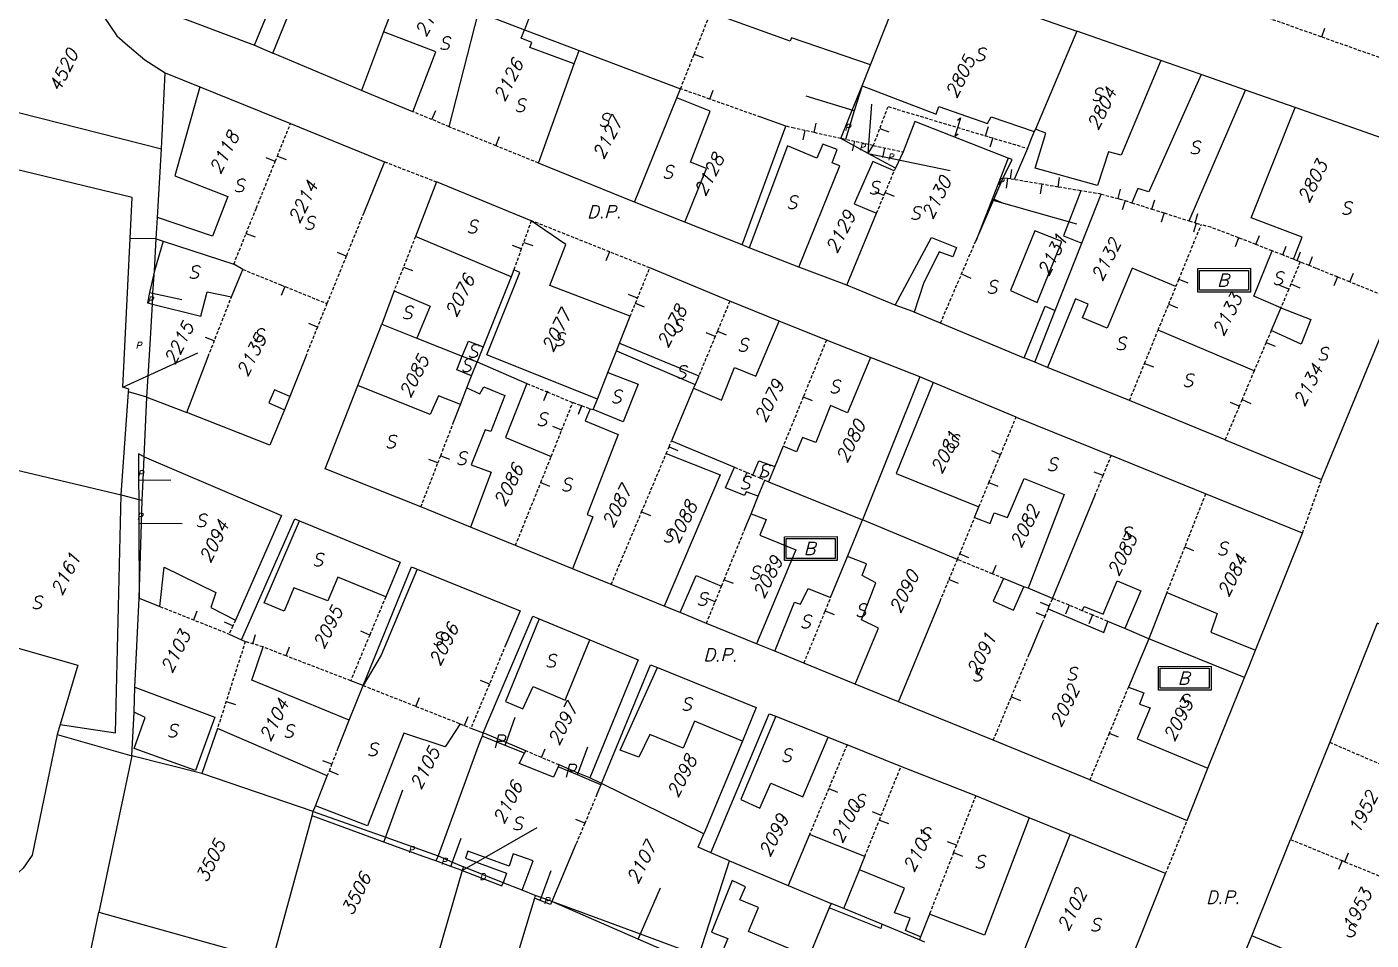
# Model space of a CAD drawing. Extents: x -334462 to -332769, y -29481 to -26664.
# Drawn here: x -333456.2 to -333351.2, y -28220.4 to -28149.1 of the extents above; entities that cross this region are included whole.
import ezdxf
from ezdxf.enums import TextEntityAlignment as Align

# ---------------------------------------------------------------- set-up
doc = ezdxf.new("R2010")
doc.units = 0
doc.header["$MEASUREMENT"] = 0
doc.linetypes.add('HIDDEN', pattern=[0.375, 0.25, -0.125])
for name, color, linetype in [('17', 7, 'CONTINUOUS'), ('18', 7, 'CONTINUOUS'), ('19', 7, 'CONTINUOUS'), ('CADASTRAL$AREA', 7, 'CONTINUOUS'), ('DP$DIVIDING$LINE', 7, 'CONTINUOUS'), ('ENC$$ST$$A$$TEXT', 7, 'CONTINUOUS'), ('ENCRO$$AREA$TEXT', 7, 'CONTINUOUS'), ('ENCROACHED$WALL', 7, 'CONTINUOUS'), ('PARCEL$BOUNDARY', 7, 'CONTINUOUS'), ('PARCEL$NUMBER', 7, 'CONTINUOUS'), ('STRUC$$FOOTPRINT', 7, 'CONTINUOUS')]:
    doc.layers.add(name, color=color, linetype=linetype)
doc.styles.add('ITALICT', font='ITALICT', dxfattribs={"height": 0.2})

# ---------------------------------------------------------------- blocks, each defined once
blk = doc.blocks.new('HOOK')
at = {"layer": '19', "color": 7, "linetype": 'Continuous'}
for p, q in [((0, 0.75), (-0.17, 0.5)), ((0, 0), (0, 0.75)), ((0, -0.75), (0, 0)), ((0.17, -0.5), (0, -0.75))]:
    blk.add_line(p, q, dxfattribs=at)
blk = doc.blocks.new('BASSIN')
at = {"layer": 'CADASTRAL$AREA', "color": 7, "linetype": 'Continuous'}
for points in [[(-1.95, 0.92), (2.17, 0.93), (2.17, -0.93), (-1.95, -0.93)], [(-1.82, 0.77), (2.01, 0.77), (2.01, -0.77), (-1.82, -0.77)]]:
    blk.add_lwpolyline(points, close=True, dxfattribs=at)
at = {"layer": 'CADASTRAL$AREA', "color": 7, "linetype": 'Continuous', "style": 'ITALICT'}
blk.add_text('B', height=1, rotation=359.9999, dxfattribs=at).set_placement((0, 0), align=Align.MIDDLE)

msp = doc.modelspace()

# ---------------------------------------------------------------- linework, layer by layer
at = {"layer": '17', "color": 1, "linetype": 'Continuous'}
for p, q in [((-333381.27, -28157.57), (-333381.06, -28156.85)), ((-333380.72, -28157.74), (-333380.94, -28158.45)), ((-333439.05, -28165.19), (-333438.35, -28165.47)), ((-333361.52, -28165.53), (-333361.78, -28166.24)), ((-333366.17, -28168.78), (-333365.47, -28169.06)), ((-333408.47, -28170.25), (-333409.17, -28169.97)), ((-333366.96, -28170.73), (-333366.27, -28171.01)), ((-333441.54, -28173.59), (-333442.24, -28173.32)), ((-333406.01, -28181.86), (-333405.32, -28182.15)), ((-333383.29, -28190.23), (-333382.6, -28190.51)), ((-333384.13, -28192.24), (-333383.43, -28192.53)), ((-333420.05, -28200.41), (-333420.74, -28200.12)), ((-333425.78, -28202.14), (-333425.51, -28201.44))]:
    msp.add_line(p, q, dxfattribs=at)
at = {"layer": '17', "color": 5, "linetype": 'Continuous'}
for p, q in [((-333436.78, -28159.57), (-333437.48, -28159.29)), ((-333436.61, -28159.15), (-333435.92, -28159.43)), ((-333389.22, -28162.24), (-333389.91, -28161.95)), ((-333389.12, -28162.01), (-333388.43, -28162.29)), ((-333380.6, -28162.53), (-333379.91, -28162.83)), ((-333417.55, -28166.4), (-333418.25, -28166.14)), ((-333417.53, -28166.4), (-333418.24, -28166.14)), ((-333417.35, -28165.9), (-333416.65, -28166.15)), ((-333383.11, -28168.38), (-333382.42, -28168.68)), ((-333357.59, -28169.56), (-333358.28, -28169.26)), ((-333357.42, -28169.14), (-333356.73, -28169.44)), ((-333408.66, -28170.64), (-333407.96, -28170.92)), ((-333408.63, -28170.65), (-333407.94, -28170.93)), ((-333402.4, -28173.24), (-333403.1, -28172.96)), ((-333402.23, -28172.83), (-333401.54, -28173.12)), ((-333359.35, -28173.71), (-333358.66, -28174)), ((-333368.85, -28175.35), (-333368.16, -28175.63)), ((-333415.52, -28177.58), (-333415.82, -28178.27)), ((-333415.5, -28177.52), (-333415.79, -28178.22)), ((-333412.84, -28178.65), (-333413.11, -28179.35)), ((-333412.83, -28178.63), (-333413.1, -28179.33)), ((-333395.52, -28177.97), (-333394.83, -28178.25)), ((-333361.45, -28178.69), (-333362.15, -28178.4)), ((-333361.24, -28178.18), (-333360.55, -28178.47)), ((-333414.39, -28180.57), (-333415.09, -28180.29)), ((-333424.07, -28183.13), (-333424.77, -28182.85)), ((-333423.85, -28182.56), (-333423.15, -28182.83)), ((-333380.11, -28182.48), (-333380.8, -28182.19)), ((-333399.93, -28183.86), (-333400.22, -28184.56)), ((-333398.91, -28184.29), (-333398.62, -28183.6)), ((-333372.1, -28184.12), (-333372.79, -28183.84)), ((-333416.03, -28184.66), (-333415.34, -28184.94)), ((-333381.02, -28184.66), (-333380.32, -28184.95)), ((-333408.15, -28186.95), (-333407.46, -28187.24)), ((-333365.72, -28189.69), (-333365.03, -28189.97)), ((-333401.7, -28192.25), (-333401.01, -28192.53)), ((-333402.4, -28193.97), (-333403.09, -28193.69)), ((-333393.8, -28194.69), (-333393.11, -28194.97)), ((-333376.3, -28194.31), (-333376.99, -28194.02)), ((-333376.63, -28195.12), (-333377.33, -28194.83)), ((-333440.6, -28201.76), (-333439.89, -28202)), ((-333379.26, -28201.39), (-333378.56, -28201.68)), ((-333371.61, -28204.24), (-333370.92, -28204.52)), ((-333432.35, -28206.67), (-333433.05, -28206.39)), ((-333432.55, -28207.18), (-333431.86, -28207.46)), ((-333393.53, -28208.55), (-333392.84, -28208.84)), ((-333389.43, -28210.66), (-333390.12, -28210.38)), ((-333412.59, -28211.27), (-333413.28, -28210.97)), ((-333389.57, -28211.02), (-333388.87, -28211.3)), ((-333383.56, -28212.99), (-333384.26, -28212.72)), ((-333383.78, -28213.57), (-333383.08, -28213.84)), ((-333353.42, -28214.19), (-333353.71, -28214.89)), ((-333353.2, -28214.29), (-333352.91, -28213.59))]:
    msp.add_line(p, q, dxfattribs=at)
at = {"layer": '17', "color": 7, "linetype": 'Continuous'}
msp.add_line((-333436.03, -28169.34), (-333436.31, -28170.04), dxfattribs=at)
at = {"layer": '17', "color": 2, "linetype": 'Continuous'}
msp.add_line((-333353.78, -28168.6), (-333354.06, -28169.29), dxfattribs=at)
at = {"layer": '18', "color": 1, "linetype": 'Continuous'}
for p, q in [((-333355.01, -28149.84), (-333354.77, -28149.17)), ((-333389.54, -28157), (-333388.84, -28157.27)), ((-333410.66, -28166.63), (-333410.94, -28167.33)), ((-333380.73, -28191.8), (-333380.44, -28191.1)), ((-333374.75, -28194.24), (-333375.04, -28194.94)), ((-333443.15, -28195.39), (-333442.87, -28194.69)), ((-333440.09, -28195.86), (-333440.74, -28195.57)), ((-333372.93, -28195), (-333373.22, -28195.69)), ((-333438.53, -28197.26), (-333438.31, -28196.54)), ((-333429.4, -28196.57), (-333430.09, -28196.28)), ((-333435.93, -28198.2), (-333435.66, -28197.5)), ((-333421.98, -28203.64), (-333421.71, -28202.94)), ((-333415.97, -28206.14), (-333415.68, -28205.45))]:
    msp.add_line(p, q, dxfattribs=at)
at = {"layer": '18', "color": 2, "linetype": 'Continuous'}
for p, q in [((-333404.04, -28151.18), (-333403.34, -28151.45)), ((-333402.81, -28154.71), (-333402.56, -28154.01)), ((-333394.67, -28157.32), (-333394.51, -28156.58)), ((-333395.39, -28157.15), (-333395.56, -28157.89)), ((-333391.53, -28158.02), (-333391.69, -28158.75)), ((-333389.18, -28158.53), (-333389.33, -28159.26)), ((-333379.55, -28160.91), (-333379.68, -28161.65)), ((-333379.34, -28160.94), (-333379.22, -28160.2)), ((-333375.61, -28161.57), (-333375.49, -28160.83)), ((-333376.87, -28161.36), (-333377, -28162.1)), ((-333370.92, -28162.47), (-333370.73, -28161.74)), ((-333370.38, -28162.63), (-333370.61, -28163.35)), ((-333368.29, -28163.29), (-333368.06, -28162.58)), ((-333367.32, -28163.6), (-333367.55, -28164.31)), ((-333364.91, -28164.36), (-333364.68, -28163.65)), ((-333364.81, -28164.4), (-333365.03, -28165.11)), ((-333360.16, -28166.06), (-333359.88, -28165.37)), ((-333358.06, -28166.88), (-333357.79, -28166.19)), ((-333356.93, -28167.33), (-333356.66, -28166.63)), ((-333356, -28167.7), (-333355.72, -28167.01)), ((-333352.82, -28168.99), (-333352.54, -28168.29))]:
    msp.add_line(p, q, dxfattribs=at)
at = {"layer": '18', "color": 7, "linetype": 'Continuous'}
for p, q in [((-333424.53, -28156.3), (-333424.24, -28155.6)), ((-333419.54, -28158.35), (-333419.25, -28157.63)), ((-333431.23, -28166.97), (-333431.92, -28166.69)), ((-333426.76, -28167.82), (-333426.06, -28168.09)), ((-333433.48, -28172.51), (-333434.15, -28172.24))]:
    msp.add_line(p, q, dxfattribs=at)
at = {"layer": 'DP$DIVIDING$LINE', "color": 30, "linetype": 'HIDDEN'}
for p, q in [((-333428.25, -28159.6), (-333424.17, -28161.17)), ((-333356.51, -28188.6), (-333355.02, -28184.42)), ((-333367.21, -28215.21), (-333365.53, -28211.06))]:
    msp.add_line(p, q, dxfattribs=at)
at = {"layer": 'ENC$$ST$$A$$TEXT', "color": 1, "linetype": 'Continuous'}
for p, q in [((-333380.78, -28162.56), (-333374.16, -28164.45)), ((-333446.59, -28169.8), (-333444.07, -28170.35)), ((-333447.45, -28184.46), (-333444.93, -28184.45)), ((-333447.47, -28187.82), (-333444.04, -28187.86)), ((-333422.16, -28214.97), (-333416.32, -28211.6)), ((-333416.09, -28217.3), (-333415.23, -28214.97))]:
    msp.add_line(p, q, dxfattribs=at)
at = {"layer": 'ENCRO$$AREA$TEXT', "color": 5, "linetype": 'Continuous'}
for p, q in [((-333391.54, -28155.63), (-333395.3, -28154.48)), ((-333390.45, -28158.95), (-333390.17, -28155.1)), ((-333390.45, -28158.95), (-333384.03, -28160.29)), ((-333448.68, -28177.2), (-333442.83, -28174.52)), ((-333418.82, -28205.19), (-333418.02, -28202.99)), ((-333413.16, -28207.5), (-333412.35, -28205.3)), ((-333428.29, -28212.74), (-333426.8, -28208.65)), ((-333423.06, -28214.64), (-333422.26, -28212.44)), ((-333408.42, -28220.32), (-333406.68, -28216.32))]:
    msp.add_line(p, q, dxfattribs=at)
at = {"layer": 'ENCROACHED$WALL', "color": 5, "linetype": 'Continuous'}
for p, q in [((-333390.45, -28158.95), (-333392.58, -28157.79)), ((-333390.45, -28158.95), (-333390.05, -28158.34)), ((-333388.32, -28160.11), (-333390.45, -28158.95)), ((-333446.08, -28165.63), (-333448.12, -28165.59)), ((-333446.8, -28177.98), (-333448.25, -28177.58)), ((-333424.05, -28213.82), (-333424.22, -28214.22))]:
    msp.add_line(p, q, dxfattribs=at)
at = {"layer": 'ENCROACHED$WALL', "color": 1, "linetype": 'Continuous'}
for p, q in [((-333417.31, -28205.8), (-333417.2, -28205.62)), ((-333414.67, -28206.86), (-333414.6, -28206.72))]:
    msp.add_line(p, q, dxfattribs=at)
at = {"layer": 'ENCROACHED$WALL', "color": 5, "linetype": 'Continuous'}
for points in [[(-333390.93, -28153.67), (-333391.54, -28155.63), (-333392.22, -28157.87)], [(-333424.22, -28214.22), (-333425.22, -28213.86), (-333428.29, -28212.74), (-333433.9, -28210.69)], [(-333422.16, -28214.97), (-333423.06, -28214.64), (-333424.22, -28214.22)], [(-333403.93, -28222.27), (-333408.42, -28220.32), (-333415.17, -28217.38)]]:
    msp.add_lwpolyline(points, dxfattribs=at)
at = {"layer": 'PARCEL$BOUNDARY', "color": 7, "linetype": 'Continuous'}
for p, q in [((-333438.4, -28150.5), (-333434.9, -28142.01)), ((-333436.96, -28151.11), (-333433.51, -28142.53)), ((-333426.26, -28144.14), (-333428.31, -28149.45)), ((-333390.28, -28152.03), (-333387.38, -28144.77)), ((-333387.38, -28144.77), (-333374.14, -28149.4)), ((-333423.18, -28156.87), (-333420.9, -28147.92)), ((-333420.9, -28147.92), (-333417.31, -28149.28)), ((-333416.9, -28148.24), (-333417.31, -28149.28)), ((-333428.31, -28149.45), (-333430.04, -28154.03)), ((-333417.31, -28149.28), (-333413.03, -28150.9)), ((-333374.14, -28149.4), (-333377.38, -28157.04)), ((-333367.58, -28151.69), (-333374.14, -28149.4)), ((-333438.4, -28150.5), (-333436.96, -28151.11)), ((-333430.04, -28154.03), (-333436.96, -28151.11)), ((-333413.41, -28151.95), (-333413.03, -28150.9)), ((-333413.03, -28150.9), (-333405.11, -28153.89)), ((-333445.67, -28158.59), (-333445.39, -28152.64)), ((-333445.39, -28152.64), (-333442.68, -28153.74)), ((-333416.21, -28159.7), (-333413.41, -28151.95)), ((-333390.93, -28153.67), (-333390.28, -28152.03)), ((-333360.97, -28154), (-333364.44, -28152.79)), ((-333442.68, -28153.74), (-333435.59, -28156.62)), ((-333426.03, -28155.69), (-333430.04, -28154.03)), ((-333408.72, -28162.75), (-333405.4, -28154.6)), ((-333405.4, -28154.6), (-333405.11, -28153.89)), ((-333365.37, -28164.22), (-333360.97, -28154)), ((-333357.09, -28155.36), (-333360.97, -28154)), ((-333460.09, -28154.92), (-333445.67, -28158.59)), ((-333435.59, -28156.62), (-333428.25, -28159.6)), ((-333400.3, -28166.09), (-333396.88, -28156.82)), ((-333396.88, -28156.82), (-333398.84, -28156.12)), ((-333392.22, -28157.87), (-333392.58, -28157.79)), ((-333377.38, -28157.04), (-333377.47, -28157.23)), ((-333445.98, -28163.95), (-333445.67, -28158.59)), ((-333387.72, -28158.81), (-333388.32, -28160.11)), ((-333378.01, -28158.55), (-333379.03, -28160.99)), ((-333428.25, -28159.6), (-333429.86, -28163.58)), ((-333408.72, -28162.75), (-333416.21, -28159.7)), ((-333388.32, -28160.11), (-333388.41, -28160.31)), ((-333424.17, -28161.17), (-333425.82, -28165.44)), ((-333416.77, -28164.2), (-333424.17, -28161.17)), ((-333404.78, -28164.31), (-333408.72, -28162.75)), ((-333373.75, -28165.95), (-333372.25, -28162.13)), ((-333446.08, -28165.63), (-333445.98, -28163.95)), ((-333392.12, -28169.23), (-333389.79, -28163.61)), ((-333400.3, -28166.09), (-333404.78, -28164.31)), ((-333446.22, -28168.12), (-333446.08, -28165.63)), ((-333446.08, -28165.63), (-333445.53, -28165.8)), ((-333445.53, -28165.8), (-333440.01, -28167.59)), ((-333399.76, -28166.31), (-333400.3, -28166.09)), ((-333395.86, -28167.84), (-333399.76, -28166.31)), ((-333375.84, -28171.23), (-333373.75, -28165.95)), ((-333440.2, -28170.16), (-333439.32, -28168.01)), ((-333439.32, -28168.01), (-333440.01, -28167.59)), ((-333418.13, -28168.05), (-333418.35, -28168.6)), ((-333401.26, -28170.5), (-333407.51, -28167.89)), ((-333392.12, -28169.23), (-333395.86, -28167.84)), ((-333418.35, -28168.6), (-333420.54, -28174.06)), ((-333388.33, -28170.79), (-333392.12, -28169.23)), ((-333427.49, -28169.68), (-333428.46, -28172.28)), ((-333397.4, -28172.05), (-333401.26, -28170.5)), ((-333355.02, -28184.42), (-333349.25, -28170.43)), ((-333384.8, -28172.2), (-333386.86, -28171.35)), ((-333377.43, -28175.26), (-333375.84, -28171.23)), ((-333358.21, -28171.01), (-333358.95, -28172.78)), ((-333430.32, -28177.07), (-333428.46, -28172.28)), ((-333428.46, -28172.28), (-333425.72, -28173.39)), ((-333409.88, -28173.77), (-333409.05, -28171.67)), ((-333393.71, -28173.53), (-333397.4, -28172.05)), ((-333425.72, -28173.39), (-333422.17, -28174.78)), ((-333390.28, -28174.88), (-333393.71, -28173.53)), ((-333420.54, -28174.06), (-333420.99, -28175.24)), ((-333410.79, -28176.05), (-333410.12, -28174.38)), ((-333410.12, -28174.38), (-333409.88, -28173.77)), ((-333409.88, -28173.77), (-333403.69, -28176.33)), ((-333443.68, -28179.18), (-333442.02, -28174.82)), ((-333434.4, -28174.8), (-333435.63, -28177.93)), ((-333422.17, -28174.78), (-333420.99, -28175.24)), ((-333421.44, -28176.33), (-333420.99, -28175.24)), ((-333420.99, -28175.24), (-333417.11, -28176.92)), ((-333386.42, -28176.41), (-333390.28, -28174.88)), ((-333377.43, -28175.26), (-333378.27, -28174.92)), ((-333376.43, -28175.67), (-333377.43, -28175.26)), ((-333370.03, -28178.24), (-333376.43, -28175.67)), ((-333421.81, -28177.27), (-333421.44, -28176.33)), ((-333411.61, -28178.15), (-333410.79, -28176.05)), ((-333403.69, -28176.33), (-333403.97, -28177)), ((-333386.42, -28176.41), (-333390.9, -28187.57)), ((-333385.36, -28176.85), (-333386.42, -28176.41)), ((-333422.31, -28178.57), (-333421.81, -28177.27)), ((-333404.1, -28177.29), (-333405.81, -28181.39)), ((-333403.97, -28177), (-333404.1, -28177.29)), ((-333378.89, -28179.55), (-333385.36, -28176.85)), ((-333447.01, -28182.66), (-333446.8, -28177.98)), ((-333446.8, -28177.98), (-333443.68, -28179.18)), ((-333435.63, -28177.93), (-333436.05, -28178.98)), ((-333422.89, -28180.08), (-333422.31, -28178.57)), ((-333412.18, -28178.89), (-333411.94, -28178.96)), ((-333411.94, -28178.96), (-333411.61, -28178.15)), ((-333362.56, -28181.31), (-333370.03, -28178.24)), ((-333378.89, -28179.55), (-333371.45, -28182.54)), ((-333405.81, -28181.39), (-333400.9, -28183.46)), ((-333397.09, -28181.82), (-333397.74, -28183.41)), ((-333362.56, -28181.31), (-333355.02, -28184.42)), ((-333364.09, -28185.55), (-333371.45, -28182.54)), ((-333457.14, -28183.63), (-333448.82, -28185.63)), ((-333397.74, -28183.41), (-333398.23, -28184.6)), ((-333399.05, -28185.73), (-333398.53, -28184.46)), ((-333398.53, -28184.46), (-333398.23, -28184.6)), ((-333398.23, -28184.6), (-333390.9, -28187.57)), ((-333448.82, -28185.63), (-333447.44, -28185.97)), ((-333447.44, -28185.97), (-333447.18, -28186.03)), ((-333399.6, -28187.1), (-333399.05, -28185.73)), ((-333356.51, -28188.6), (-333364.09, -28185.55)), ((-333421.53, -28188.14), (-333425.4, -28186.56)), ((-333400.08, -28188.28), (-333399.6, -28187.1)), ((-333382.13, -28187.39), (-333381.79, -28186.55)), ((-333418.01, -28189.58), (-333421.53, -28188.14)), ((-333392.06, -28190.43), (-333390.9, -28187.57)), ((-333383.48, -28190.67), (-333390.9, -28187.57)), ((-333360.19, -28197.76), (-333356.51, -28188.6)), ((-333413.55, -28191.39), (-333418.01, -28189.58)), ((-333393.38, -28193.64), (-333392.06, -28190.43)), ((-333410.53, -28192.62), (-333413.55, -28191.39)), ((-333378.28, -28192.8), (-333379.87, -28192.15)), ((-333406.38, -28194.31), (-333410.53, -28192.62)), ((-333377.96, -28192.92), (-333378.28, -28192.8)), ((-333376.04, -28193.71), (-333377.96, -28192.92)), ((-333367.12, -28193.24), (-333368.52, -28196.87)), ((-333447.74, -28200.64), (-333447.4, -28193.68)), ((-333447.4, -28193.68), (-333445.79, -28194.34)), ((-333405.13, -28194.82), (-333406.38, -28194.31)), ((-333388.09, -28201.78), (-333384.83, -28193.93)), ((-333416.16, -28195.3), (-333412.2, -28196.95)), ((-333403.09, -28195.66), (-333405.13, -28194.82)), ((-333399.18, -28197.25), (-333403.09, -28195.66)), ((-333377.85, -28198.03), (-333376.83, -28195.6)), ((-333370.39, -28196.05), (-333371.73, -28195.5)), ((-333440.38, -28196.49), (-333439.42, -28196.94)), ((-333368.52, -28196.87), (-333370.39, -28196.05)), ((-333439.42, -28196.94), (-333439.12, -28197.08)), ((-333397.75, -28197.83), (-333399.18, -28197.25)), ((-333395.47, -28198.76), (-333397.75, -28197.83)), ((-333368.52, -28196.87), (-333370.12, -28200.63)), ((-333361.05, -28199.9), (-333368.52, -28196.87)), ((-333391.46, -28200.4), (-333395.47, -28198.76)), ((-333363.9, -28206.98), (-333361.05, -28199.9)), ((-333447.81, -28202.6), (-333447.74, -28200.64)), ((-333430.99, -28203.22), (-333429.92, -28200.51)), ((-333429.92, -28200.51), (-333430.88, -28200.14)), ((-333388.09, -28201.78), (-333391.46, -28200.4)), ((-333380.67, -28204.79), (-333388.09, -28201.78)), ((-333447.98, -28206), (-333447.81, -28202.6)), ((-333397.67, -28202.92), (-333393.58, -28204.55)), ((-333453.58, -28203.57), (-333453.82, -28204.34)), ((-333441.29, -28203.87), (-333442.51, -28207.39)), ((-333431.88, -28205.46), (-333430.99, -28203.22)), ((-333421.49, -28203.84), (-333420.53, -28204.21)), ((-333453.82, -28204.34), (-333447.98, -28206)), ((-333420.53, -28204.21), (-333420.62, -28204.47)), ((-333400.28, -28204.86), (-333403.3, -28212.1)), ((-333393.58, -28204.55), (-333392.1, -28205.14)), ((-333387.89, -28206.84), (-333392.1, -28205.14)), ((-333373.13, -28207.88), (-333380.67, -28204.79)), ((-333354.39, -28204.95), (-333357.46, -28212.54)), ((-333447.98, -28206), (-333450.57, -28218.21)), ((-333442.51, -28207.39), (-333447.98, -28206)), ((-333382.05, -28209.13), (-333387.89, -28206.84)), ((-333365.53, -28211.06), (-333363.9, -28206.98)), ((-333433.81, -28210.35), (-333442.51, -28207.39)), ((-333433.63, -28209.9), (-333432.71, -28207.58)), ((-333411.28, -28208.16), (-333412.21, -28207.73)), ((-333411.33, -28208.28), (-333411.64, -28209.01)), ((-333411.28, -28208.16), (-333411.33, -28208.28)), ((-333403.3, -28212.1), (-333411.28, -28208.16)), ((-333373.13, -28207.88), (-333365.53, -28211.06)), ((-333377.87, -28210.84), (-333382.05, -28209.13)), ((-333433.9, -28210.69), (-333433.81, -28210.35)), ((-333433.81, -28210.35), (-333433.63, -28209.9)), ((-333436.98, -28222.01), (-333433.9, -28210.69)), ((-333374.66, -28212.15), (-333377.87, -28210.84)), ((-333395.03, -28212.15), (-333396.71, -28216.14)), ((-333367.21, -28215.21), (-333374.66, -28212.15)), ((-333413.28, -28212.91), (-333415.17, -28217.38)), ((-333401.28, -28214.22), (-333402.75, -28213.58)), ((-333360.48, -28220.06), (-333357.46, -28212.54)), ((-333403.67, -28221.64), (-333401.28, -28214.22)), ((-333401.28, -28214.22), (-333396.71, -28216.14)), ((-333391.14, -28214.92), (-333390.72, -28213.88)), ((-333422.16, -28214.97), (-333425.19, -28225.33)), ((-333422.08, -28214.68), (-333422.16, -28214.97)), ((-333418.97, -28215.92), (-333422.08, -28214.68)), ((-333392.34, -28217.92), (-333391.14, -28214.92)), ((-333371.46, -28225.86), (-333367.21, -28215.21)), ((-333417.48, -28216.51), (-333418.97, -28215.92)), ((-333416.47, -28216.92), (-333417.48, -28216.51)), ((-333396.71, -28216.14), (-333393.35, -28217.54)), ((-333416.53, -28217.13), (-333419.74, -28227.76)), ((-333416.47, -28216.92), (-333416.53, -28217.13)), ((-333393.35, -28217.54), (-333393.49, -28217.89)), ((-333392.34, -28217.92), (-333393.35, -28217.54)), ((-333453.01, -28230.05), (-333450.57, -28218.21)), ((-333450.57, -28218.21), (-333436.98, -28222.01)), ((-333393.49, -28217.89), (-333397.91, -28228.49)), ((-333389.38, -28219.16), (-333392.34, -28217.92)), ((-333385.66, -28218.37), (-333386.35, -28220.15)), ((-333386.45, -28220.38), (-333389.38, -28219.16)), ((-333386.35, -28220.15), (-333386.45, -28220.38)), ((-333386.01, -28220.55), (-333386.45, -28220.38)), ((-333363.34, -28226.99), (-333360.48, -28220.06)), ((-333349.52, -28224.6), (-333360.48, -28220.06))]:
    msp.add_line(p, q, dxfattribs=at)
at = {"layer": 'PARCEL$BOUNDARY', "color": 2, "linetype": 'HIDDEN'}
for p, q in [((-333390.05, -28158.34), (-333392.22, -28157.87)), ((-333390.05, -28158.34), (-333387.72, -28158.81)), ((-333372.25, -28162.13), (-333373.84, -28161.87)), ((-333407.51, -28167.89), (-333416.77, -28164.2)), ((-333425.82, -28165.44), (-333427.49, -28169.68)), ((-333442.02, -28174.82), (-333440.2, -28170.16)), ((-333445.79, -28194.34), (-333440.38, -28196.49)), ((-333439.12, -28197.08), (-333441.29, -28203.87)), ((-333437.73, -28197.5), (-333439.12, -28197.08))]:
    msp.add_line(p, q, dxfattribs=at)
at = {"layer": 'PARCEL$BOUNDARY', "color": 7, "linetype": 'Continuous'}
for points in [[(-333444.66, -28138.29), (-333445.24, -28147.92), (-333438.4, -28150.5)], [(-333457.13, -28143.35), (-333454.59, -28144.05), (-333453.51, -28144.53), (-333452.26, -28145.44), (-333451.18, -28146.74), (-333449.16, -28149.75), (-333448.51, -28150.33), (-333446.97, -28151.64), (-333445.39, -28152.64)], [(-333364.44, -28152.79), (-333364.6, -28152.73), (-333367.58, -28151.69)], [(-333392.58, -28157.79), (-333391.7, -28155.58), (-333390.93, -28153.67)], [(-333349.25, -28170.43), (-333344.89, -28159.66), (-333357.09, -28155.36)], [(-333377.47, -28157.23), (-333377.74, -28157.87), (-333378.01, -28158.55)], [(-333382.05, -28165.81), (-333381.06, -28163.5), (-333379.89, -28160.86)], [(-333446.38, -28170.73), (-333446.33, -28169.85), (-333446.22, -28168.12)], [(-333446.8, -28177.98), (-333446.58, -28174.29), (-333446.38, -28170.73)], [(-333386.86, -28171.35), (-333386.97, -28171.3), (-333388.33, -28170.79)], [(-333378.27, -28174.92), (-333378.3, -28174.91), (-333384.8, -28172.2)], [(-333425.4, -28186.56), (-333432.88, -28183.59), (-333430.32, -28177.07)], [(-333436.05, -28178.98), (-333437.21, -28181.75), (-333443.68, -28179.18)], [(-333447.18, -28186.03), (-333447.1, -28184.46), (-333447.01, -28182.66)], [(-333447.01, -28182.66), (-333436.28, -28187.22), (-333439.89, -28195.41)], [(-333447.4, -28193.68), (-333447.23, -28187.82), (-333447.18, -28186.03)], [(-333376.04, -28193.71), (-333375.25, -28191.77), (-333372.75, -28185.7)], [(-333439.42, -28196.94), (-333435.26, -28187.48), (-333434.87, -28187.64)], [(-333434.87, -28187.64), (-333427.01, -28190.87), (-333428.15, -28193.59)], [(-333429.92, -28200.51), (-333426.14, -28191.24), (-333425.68, -28191.43)], [(-333425.68, -28191.43), (-333417.65, -28194.69), (-333418.76, -28197.32)], [(-333420.53, -28204.21), (-333416.65, -28195.1), (-333416.16, -28195.3)], [(-333347.06, -28197.17), (-333350.69, -28195.63), (-333354.39, -28204.95)], [(-333461.81, -28196.18), (-333452.21, -28198.92), (-333453.58, -28203.57)], [(-333412.2, -28196.95), (-333408.42, -28198.52), (-333412.21, -28207.73)], [(-333361.05, -28199.9), (-333360.69, -28198.99), (-333360.19, -28197.76)], [(-333411.28, -28208.16), (-333407.45, -28198.89), (-333406.92, -28199.11)], [(-333406.92, -28199.11), (-333399.19, -28202.24), (-333400.28, -28204.86)], [(-333402.75, -28213.58), (-333398.18, -28202.72), (-333397.67, -28202.92)], [(-333453.82, -28204.34), (-333455.78, -28213.77), (-333456.48, -28214.78), (-333456.81, -28215.09), (-333457.28, -28215.45), (-333457.98, -28215.69), (-333458.85, -28215.79), (-333466.39, -28213.73)], [(-333420.62, -28204.47), (-333420.91, -28205.25), (-333424.05, -28213.82)], [(-333417.2, -28205.62), (-333418.73, -28204.97), (-333420.53, -28204.21)], [(-333412.21, -28207.73), (-333413.1, -28207.36), (-333414.6, -28206.72)], [(-333433.81, -28210.35), (-333428.15, -28212.36), (-333424.05, -28213.82)], [(-333402.75, -28213.58), (-333403.74, -28213.13), (-333403.3, -28212.1)], [(-333424.05, -28213.82), (-333422.94, -28214.31), (-333422.08, -28214.68)], [(-333415.17, -28217.38), (-333416.01, -28217.08), (-333416.47, -28216.92)], [(-333403.67, -28221.64), (-333408.25, -28219.94), (-333415.17, -28217.38)]]:
    msp.add_lwpolyline(points, dxfattribs=at)
at = {"layer": 'PARCEL$BOUNDARY', "color": 2, "linetype": 'HIDDEN'}
for points in [[(-333362.39, -28147.22), (-333355.01, -28149.84), (-333350, -28151.62)], [(-333405.11, -28153.89), (-333404.04, -28151.18), (-333402.76, -28147.94)], [(-333398.84, -28156.12), (-333402.81, -28154.71), (-333405.11, -28153.89)], [(-333423.18, -28156.87), (-333424.53, -28156.3), (-333426.03, -28155.69)], [(-333390.05, -28158.34), (-333389.38, -28156.58), (-333388.89, -28155.29)], [(-333388.89, -28155.29), (-333380.96, -28157.67), (-333378.01, -28158.55)], [(-333438.25, -28163.21), (-333436.78, -28159.57), (-333436.61, -28159.15), (-333435.59, -28156.62)], [(-333416.21, -28159.7), (-333419.53, -28158.35), (-333423.18, -28156.87)], [(-333392.58, -28157.79), (-333394.67, -28157.32), (-333395.39, -28157.15), (-333396.23, -28156.97), (-333396.88, -28156.82)], [(-333389.79, -28163.61), (-333389.22, -28162.24), (-333389.12, -28162.01), (-333388.41, -28160.31)], [(-333379.03, -28160.99), (-333379.34, -28160.94), (-333379.55, -28160.91), (-333379.89, -28160.86)], [(-333373.84, -28161.87), (-333375.61, -28161.57), (-333376.87, -28161.36), (-333379.03, -28160.99)], [(-333372.25, -28162.13), (-333370.92, -28162.47), (-333370.77, -28162.51), (-333370.38, -28162.63), (-333369.85, -28162.8)], [(-333369.85, -28162.8), (-333368.29, -28163.29), (-333367.32, -28163.6), (-333365.37, -28164.22)], [(-333440.01, -28167.59), (-333439.05, -28165.19), (-333438.25, -28163.21)], [(-333429.86, -28163.58), (-333431.23, -28166.97), (-333432.74, -28170.68)], [(-333416.77, -28164.2), (-333417.55, -28166.39), (-333418.13, -28168.05)], [(-333365.37, -28164.22), (-333364.91, -28164.36), (-333364.81, -28164.4), (-333364.43, -28164.52)], [(-333366.4, -28169.34), (-333366.17, -28168.78), (-333364.43, -28164.52)], [(-333358.89, -28166.56), (-333360.16, -28166.06), (-333361.31, -28165.61), (-333361.52, -28165.53), (-333363.67, -28164.72), (-333364.43, -28164.52)], [(-333384.8, -28172.2), (-333382.06, -28165.82), (-333382.05, -28165.81)], [(-333357.22, -28167.22), (-333358.06, -28166.88), (-333358.89, -28166.56)], [(-333356.69, -28167.42), (-333356.93, -28167.33), (-333357.22, -28167.22)], [(-333439.32, -28168.01), (-333436.35, -28169.21), (-333432.74, -28170.68)], [(-333409.05, -28171.67), (-333408.63, -28170.65), (-333407.51, -28167.89)], [(-333356.69, -28167.42), (-333357.42, -28169.14), (-333357.59, -28169.56), (-333358.21, -28171.01)], [(-333355.44, -28167.93), (-333356, -28167.7), (-333356.69, -28167.42)], [(-333349.25, -28170.43), (-333352.82, -28168.99), (-333353.78, -28168.6), (-333355.44, -28167.93)], [(-333367.8, -28172.76), (-333366.96, -28170.73), (-333366.4, -28169.34)], [(-333401.26, -28170.5), (-333402.23, -28172.83), (-333402.4, -28173.24), (-333403.69, -28176.33)], [(-333432.74, -28170.68), (-333433.48, -28172.51), (-333434.4, -28174.8)], [(-333393.71, -28173.53), (-333395.52, -28177.97), (-333397.09, -28181.82)], [(-333370.03, -28178.24), (-333368.85, -28175.35), (-333367.8, -28172.76)], [(-333358.95, -28172.78), (-333359.35, -28173.71), (-333360.29, -28175.93)], [(-333360.29, -28175.93), (-333361.24, -28178.18), (-333361.45, -28178.69), (-333362.56, -28181.31)], [(-333417.11, -28176.92), (-333415.52, -28177.58), (-333413.53, -28178.41)], [(-333415.21, -28182.61), (-333414.4, -28180.57), (-333413.53, -28178.41)], [(-333413.53, -28178.41), (-333412.84, -28178.65), (-333412.18, -28178.89)], [(-333380.66, -28183.79), (-333380.11, -28182.48), (-333378.89, -28179.55)], [(-333425.4, -28186.56), (-333424.07, -28183.13), (-333423.85, -28182.56), (-333422.89, -28180.08)], [(-333406.23, -28182.4), (-333406.01, -28181.86), (-333405.81, -28181.39)], [(-333418.01, -28189.58), (-333416.03, -28184.66), (-333415.21, -28182.61)], [(-333410.53, -28192.62), (-333408.15, -28186.95), (-333406.23, -28182.4)], [(-333372.75, -28185.7), (-333372.1, -28184.12), (-333371.45, -28182.54)], [(-333400.9, -28183.46), (-333399.93, -28183.86), (-333399.45, -28184.07)], [(-333399.45, -28184.07), (-333398.91, -28184.29), (-333398.53, -28184.46)], [(-333381.79, -28186.55), (-333381.02, -28184.66), (-333380.66, -28183.79)], [(-333364.09, -28185.55), (-333365.72, -28189.69), (-333367.12, -28193.24)], [(-333401.9, -28192.74), (-333401.7, -28192.25), (-333400.08, -28188.28)], [(-333383.48, -28190.67), (-333383.29, -28190.23), (-333382.13, -28187.39)], [(-333384.83, -28193.93), (-333384.13, -28192.24), (-333383.48, -28190.67)], [(-333379.87, -28192.15), (-333380.73, -28191.8), (-333383.48, -28190.67)], [(-333428.15, -28193.59), (-333429.4, -28196.57), (-333430.88, -28200.14)], [(-333403.09, -28195.66), (-333402.4, -28193.97), (-333401.9, -28192.74)], [(-333395.47, -28198.76), (-333393.8, -28194.69), (-333393.38, -28193.64)], [(-333376.83, -28195.6), (-333376.63, -28195.12), (-333376.39, -28194.52)], [(-333376.39, -28194.52), (-333376.3, -28194.31), (-333376.04, -28193.71)], [(-333373.73, -28194.67), (-333374.75, -28194.24), (-333376.04, -28193.71)], [(-333371.73, -28195.5), (-333372.93, -28195), (-333373.73, -28194.67)], [(-333439.89, -28195.41), (-333440.09, -28195.86), (-333440.38, -28196.49)], [(-333430.88, -28200.14), (-333435.93, -28198.2), (-333437.73, -28197.5)], [(-333418.76, -28197.32), (-333420.05, -28200.41), (-333421.49, -28203.84)], [(-333380.67, -28204.79), (-333379.26, -28201.39), (-333377.85, -28198.03)], [(-333429.92, -28200.51), (-333425.78, -28202.14), (-333422.32, -28203.51)], [(-333370.12, -28200.63), (-333371.61, -28204.24), (-333373.13, -28207.88)], [(-333422.32, -28203.51), (-333421.98, -28203.64), (-333421.49, -28203.84)], [(-333392.1, -28205.14), (-333393.53, -28208.55), (-333395.03, -28212.15)], [(-333354.39, -28204.95), (-333350.36, -28206.68), (-333349.96, -28206.85), (-333345.87, -28208.61)], [(-333432.71, -28207.58), (-333432.55, -28207.18), (-333432.35, -28206.67), (-333431.88, -28205.46)], [(-333414.6, -28206.72), (-333415.97, -28206.14), (-333417.2, -28205.62)], [(-333390.72, -28213.88), (-333389.57, -28211.02), (-333389.43, -28210.66), (-333387.89, -28206.84)], [(-333411.64, -28209.01), (-333412.59, -28211.27), (-333413.28, -28212.91)], [(-333382.05, -28209.13), (-333383.56, -28212.99), (-333383.78, -28213.57), (-333385.66, -28218.37)], [(-333357.46, -28212.54), (-333353.42, -28214.19), (-333353.2, -28214.29), (-333346.77, -28216.91)]]:
    msp.add_lwpolyline(points, dxfattribs=at)
at = {"layer": 'STRUC$$FOOTPRINT', "color": 1, "linetype": 'Continuous'}
for p, q in [((-333379.51, -28159.31), (-333382.05, -28165.81)), ((-333445.53, -28165.8), (-333446.22, -28168.12)), ((-333418.35, -28168.6), (-333425.82, -28165.44)), ((-333377.25, -28170.59), (-333375.32, -28165.82)), ((-333360.29, -28175.93), (-333367.8, -28172.76)), ((-333410.12, -28174.38), (-333403.97, -28177)), ((-333448.82, -28185.63), (-333448.25, -28177.58)), ((-333432.71, -28207.58), (-333441.29, -28203.87)), ((-333390.72, -28213.88), (-333395.03, -28212.15))]:
    msp.add_line(p, q, dxfattribs=at)
for points in [[(-333390.28, -28152.03), (-333396.44, -28149.91), (-333396.55, -28150.19), (-333402.76, -28147.94)], [(-333426.03, -28155.69), (-333424.23, -28151), (-333428.31, -28149.45)], [(-333413.41, -28151.95), (-333416.88, -28150.66), (-333416.74, -28150.27), (-333417.57, -28149.95), (-333417.31, -28149.28)], [(-333367.58, -28151.69), (-333370.69, -28159.09), (-333371.68, -28158.81), (-333372.54, -28161.45), (-333377.39, -28160.09), (-333376.58, -28157.36), (-333377.38, -28157.04)], [(-333390.93, -28153.67), (-333385.14, -28155.89), (-333384.92, -28155.28), (-333381.12, -28156.62), (-333380.85, -28156.09), (-333377.47, -28157.23)], [(-333364.44, -28152.79), (-333368.52, -28161.96), (-333369.38, -28161.69), (-333369.85, -28162.8)], [(-333442.68, -28153.74), (-333444.62, -28160.69), (-333440.47, -28162.31), (-333441.69, -28165.41), (-333445.98, -28163.95)], [(-333404.78, -28164.31), (-333403.07, -28160.12), (-333404.34, -28159.62), (-333402.8, -28155.65), (-333405.4, -28154.6)], [(-333448.12, -28165.59), (-333447.96, -28162.4), (-333477.01, -28155.38), (-333478.54, -28161.8), (-333460.94, -28166.06), (-333464.07, -28178.56)], [(-333357.22, -28167.22), (-333356.53, -28165.5), (-333360.53, -28163.99), (-333357.09, -28155.36)], [(-333379.51, -28159.31), (-333386.81, -28156.46), (-333387.72, -28158.81)], [(-333395.86, -28167.84), (-333392.66, -28159.92), (-333393.27, -28159.69), (-333392.86, -28158.65), (-333394, -28158.22), (-333394.46, -28159.31), (-333396.75, -28158.35), (-333399.76, -28166.31)], [(-333388.41, -28160.31), (-333390.09, -28159.59), (-333391.54, -28162.88), (-333389.79, -28163.61)], [(-333379.89, -28160.86), (-333379.21, -28159.42), (-333379.51, -28159.31)], [(-333373.84, -28161.87), (-333375.19, -28165.39), (-333373.75, -28165.95)], [(-333409.05, -28171.67), (-333415.31, -28169.26), (-333414.06, -28166.05), (-333416.77, -28164.2)], [(-333375.32, -28165.82), (-333377.42, -28165), (-333379.34, -28169.66), (-333377.25, -28170.59)], [(-333448.25, -28177.58), (-333448.23, -28177.35), (-333448.68, -28177.2), (-333448.12, -28165.59)], [(-333388.33, -28170.79), (-333385.49, -28165.52), (-333383.55, -28166.3), (-333383.83, -28167.03), (-333384.91, -28166.64), (-333386.12, -28169.12), (-333386.86, -28171.35)], [(-333358.21, -28171.01), (-333360.32, -28170.1), (-333358.89, -28166.56)], [(-333446.22, -28168.12), (-333446.59, -28169.8), (-333446.77, -28170.61), (-333446.38, -28170.73)], [(-333411.61, -28178.15), (-333420.25, -28174.67), (-333417.67, -28168.24), (-333418.13, -28168.05)], [(-333366.4, -28169.34), (-333369.82, -28167.9), (-333371.78, -28172.61), (-333373.69, -28171.78), (-333373.25, -28170.72), (-333374.24, -28170.31), (-333376.43, -28175.67)], [(-333446.38, -28170.73), (-333442.59, -28171.66), (-333442.11, -28169.76), (-333440.2, -28170.16)], [(-333427.49, -28169.68), (-333424.68, -28170.87), (-333425.72, -28173.39)], [(-333378.27, -28174.92), (-333376.62, -28170.89), (-333375.84, -28171.23)], [(-333358.21, -28171.01), (-333355.86, -28171.93), (-333356.62, -28173.85), (-333358.95, -28172.78)], [(-333404.1, -28177.29), (-333401.92, -28178.22), (-333400.89, -28175.67), (-333399.24, -28176.35), (-333397.4, -28172.05)], [(-333422.17, -28174.78), (-333421.69, -28173.61), (-333420.54, -28174.06)], [(-333421.44, -28176.33), (-333422.6, -28175.84), (-333422.17, -28174.78)], [(-333390.28, -28174.88), (-333392.06, -28179.2), (-333393.38, -28178.65), (-333394.55, -28181.53), (-333395.58, -28181.15), (-333396.06, -28182.26), (-333397.09, -28181.82)], [(-333410.79, -28176.05), (-333408.43, -28176.97), (-333409.59, -28179.91), (-333411.94, -28178.96)], [(-333435.63, -28177.93), (-333436.84, -28177.41), (-333437.27, -28178.42), (-333436.05, -28178.98)], [(-333422.31, -28178.57), (-333424.03, -28177.89), (-333424.66, -28179.35), (-333430.32, -28177.07)], [(-333421.81, -28177.27), (-333420.78, -28177.72), (-333420.49, -28177.17), (-333418.83, -28177.87), (-333419.94, -28180.68), (-333420.37, -28180.54), (-333421.48, -28183.27), (-333419.91, -28183.84), (-333421.53, -28188.14)], [(-333417.11, -28176.92), (-333418.79, -28181.15), (-333415.21, -28182.61)], [(-333385.36, -28176.85), (-333388.27, -28183.94), (-333381.79, -28186.55)], [(-333412.18, -28178.89), (-333412.56, -28179.84), (-333409.99, -28180.9), (-333412.4, -28187.15), (-333411.96, -28187.33), (-333413.55, -28191.39)], [(-333447.01, -28182.66), (-333447.46, -28182.42), (-333447.45, -28184.46), (-333447.44, -28185.97)], [(-333406.23, -28182.4), (-333402.01, -28184.06), (-333406.38, -28194.31)], [(-333399.45, -28184.07), (-333398.99, -28182.95), (-333397.74, -28183.41)], [(-333399.05, -28185.73), (-333399.98, -28185.37), (-333400.12, -28185.67), (-333401.59, -28185.07), (-333400.9, -28183.46)], [(-333382.13, -28187.39), (-333380.93, -28187.85), (-333380.6, -28187.02), (-333379.55, -28187.4), (-333378.26, -28184.34), (-333375.14, -28185.58), (-333377.96, -28192.92)], [(-333453.58, -28203.57), (-333449.25, -28204.2), (-333448.82, -28185.63)], [(-333447.44, -28185.97), (-333447.43, -28187.82), (-333447.4, -28193.68)], [(-333399.6, -28187.1), (-333398.42, -28187.55), (-333398.91, -28188.76), (-333396.09, -28189.91), (-333399.18, -28197.25)], [(-333428.15, -28193.59), (-333431.88, -28192.06), (-333432.66, -28193.9), (-333435.33, -28192.89), (-333436.09, -28194.71), (-333437.65, -28194.05), (-333434.87, -28187.64)], [(-333391.46, -28200.4), (-333389.64, -28196.03), (-333390.97, -28195.38), (-333389.84, -28192.48), (-333390.93, -28191.91), (-333390.57, -28191.02), (-333392.06, -28190.43)], [(-333445.79, -28194.34), (-333445.46, -28191.28), (-333441.41, -28193.25), (-333441.81, -28194.42), (-333439.89, -28195.41)], [(-333425.68, -28191.43), (-333428.5, -28198.13), (-333429.92, -28200.51)], [(-333405.13, -28194.82), (-333403.89, -28191.93), (-333401.9, -28192.74)], [(-333379.87, -28192.15), (-333380.67, -28193.92), (-333379.09, -28194.62), (-333378.28, -28192.8)], [(-333373.73, -28194.67), (-333373.57, -28194.33), (-333372.09, -28194.94), (-333371, -28192.33), (-333369.14, -28193.12), (-333370.39, -28196.05)], [(-333397.75, -28197.83), (-333396.21, -28193.99), (-333395.74, -28194.16), (-333395.14, -28192.93), (-333393.38, -28193.64)], [(-333367.12, -28193.24), (-333363.19, -28194.88), (-333363.67, -28196.34), (-333360.19, -28197.76)], [(-333376.39, -28194.52), (-333372.03, -28196.36), (-333371.73, -28195.5)], [(-333416.16, -28195.3), (-333418.78, -28201.76), (-333417.42, -28202.34), (-333416.63, -28200.59), (-333414.12, -28201.66), (-333412.2, -28196.95)], [(-333430.99, -28203.22), (-333438.62, -28200.09), (-333437.73, -28197.5)], [(-333400.28, -28204.86), (-333404.02, -28203.3), (-333404.91, -28205.42), (-333407.51, -28204.35), (-333408.37, -28206.12), (-333409.82, -28205.56), (-333406.92, -28199.11)], [(-333447.74, -28200.64), (-333441.51, -28202.99), (-333443.01, -28207.15), (-333447.8, -28205.43), (-333446.94, -28203.02), (-333447.81, -28202.6)], [(-333370.12, -28200.63), (-333368.9, -28201.09), (-333369.24, -28201.98), (-333368.41, -28202.25), (-333369.43, -28204.69), (-333363.9, -28206.98)], [(-333397.67, -28202.92), (-333400.39, -28209.43), (-333398.91, -28210.1), (-333398.06, -28208.15), (-333395.56, -28209.2), (-333393.58, -28204.55)], [(-333422.32, -28203.51), (-333423.51, -28205.3), (-333426.72, -28204.23), (-333429.58, -28211.47), (-333433.63, -28209.9)], [(-333417.31, -28205.8), (-333418.82, -28205.19), (-333420.62, -28204.47)], [(-333414.67, -28206.86), (-333415.03, -28207.67), (-333417.73, -28206.61), (-333417.31, -28205.8)], [(-333411.33, -28208.28), (-333413.16, -28207.5), (-333414.67, -28206.86)], [(-333377.87, -28210.84), (-333381.36, -28220.02), (-333385.66, -28218.37)], [(-333371.46, -28225.86), (-333378.88, -28222.81), (-333374.66, -28212.15)], [(-333417.48, -28216.51), (-333416.62, -28214.22), (-333418.2, -28213.67), (-333418.51, -28214.62), (-333421.72, -28213.45), (-333421.9, -28213.99), (-333418.7, -28215.18), (-333418.97, -28215.92)], [(-333422.16, -28214.97), (-333419.07, -28216.17), (-333418.97, -28215.92)], [(-333386.35, -28220.15), (-333387.53, -28219.64), (-333387.17, -28218.69), (-333388.4, -28218.26), (-333387.6, -28216.34), (-333391.14, -28214.92)], [(-333399.01, -28228.05), (-333396.21, -28221.23), (-333399.79, -28219.72), (-333399.03, -28217.85), (-333400.47, -28217.26), (-333400.03, -28216.24), (-333401.08, -28215.75), (-333402.69, -28219.79), (-333401.41, -28220.28), (-333403.87, -28226.08)], [(-333415.17, -28217.38), (-333415.26, -28217.61), (-333416.09, -28217.3), (-333416.53, -28217.13)], [(-333389.38, -28219.16), (-333389.47, -28219.5), (-333393.49, -28217.89)]]:
    msp.add_lwpolyline(points, dxfattribs=at)

# ---------------------------------------------------------------- block references
at = {"layer": '19', "color": 7, "linetype": 'Continuous', "xscale": 1.000000958198992, "yscale": 1.000000958198992, "rotation": 163.3170344494392}
msp.add_blockref('HOOK', (-333383.45, -28156.88), dxfattribs=at)
at = {"layer": 'CADASTRAL$AREA', "color": 7, "linetype": 'Continuous'}
for p in [(-333362.74, -28168.85), (-333395.04, -28189.81), (-333365.81, -28199.94)]:
    msp.add_blockref('BASSIN', p, dxfattribs=at)

# ---------------------------------------------------------------- texts
at = {"layer": 'DP$DIVIDING$LINE', "color": 2, "linetype": 'Continuous', "style": 'ITALICT'}
for p in [(-333411.08, -28163.51), (-333402, -28198.12), (-333362.73, -28217.06)]:
    msp.add_text('D.P.', height=1, dxfattribs=at).set_placement(p, align=Align.MIDDLE)
at = {"layer": 'ENC$$ST$$A$$TEXT', "color": 1, "linetype": 'Continuous', "style": 'ITALICT'}
for s, p in [('P', (-333380.08, -28161.15)), ('P', (-333446.53, -28170.4)), ('P', (-333447.3, -28183.97)), ('P', (-333447.36, -28187.3)), ('D', (-333420.57, -28215.45)), ('P', (-333415.57, -28217.33))]:
    msp.add_text(s, height=0.5, dxfattribs=at).set_placement(p, align=Align.MIDDLE)
at = {"layer": 'ENCRO$$AREA$TEXT', "color": 5, "linetype": 'Continuous', "style": 'ITALICT'}
for height, p in [(0.5, (-333392.06, -28156.92)), (0.5, (-333390.92, -28158.44)), (0.5, (-333388.7, -28159.22)), (0.5, (-333447.45, -28173.93)), (1, (-333419.32, -28204.87)), (1, (-333413.78, -28207.17)), (0.5, (-333426.16, -28213.34)), (0.5, (-333423.59, -28214.24))]:
    msp.add_text('P', height=height, dxfattribs=at).set_placement(p, align=Align.MIDDLE)
at = {"layer": 'PARCEL$NUMBER', "color": 7, "linetype": 'Continuous', "style": 'ITALICT'}
for s, p in [('2125', (-333424.69, -28148.18)), ('4520', (-333453.33, -28152.46)), ('2126', (-333418.55, -28153.23)), ('2805', (-333383.25, -28152.96)), ('2804', (-333372.19, -28155.45)), ('2127', (-333410.82, -28157.73)), ('2118', (-333440.77, -28158.89)), ('2128', (-333402.87, -28160.62)), ('2803', (-333355.72, -28161.14)), ('2214', (-333434.6, -28162.74)), ('2130', (-333385.11, -28162.41)), ('2129', (-333392.6, -28165.08)), ('2131', (-333376.05, -28166.87)), ('2132', (-333371.86, -28167.26)), ('2076', (-333422.34, -28170.07)), ('2133', (-333362.39, -28171.55)), ('2077', (-333414.79, -28172.8)), ('2078', (-333405.79, -28172.46)), ('2215', (-333444.31, -28173.78)), ('2135', (-333438.64, -28174.71)), ('2085', (-333425.93, -28176.36)), ('2134', (-333356.07, -28177.05)), ('2079', (-333398.18, -28178.29)), ('2080', (-333391.81, -28181.44)), ('2081', (-333384.4, -28182.3)), ('2094', (-333441.56, -28189.26)), ('2083', (-333370.59, -28190.31)), ('2161', (-333453.15, -28191.8)), ('2084', (-333361.99, -28191.92)), ('2090', (-333387.64, -28193.2)), ('2095', (-333432.67, -28195.99)), ('2096', (-333423.6, -28197.31)), ('2103', (-333444.56, -28197.87)), ('2091', (-333381.59, -28198.05)), ('2092', (-333375.08, -28202.11)), ('2104', (-333436.86, -28203.21)), ('2097', (-333414.31, -28203.52)), ('2093', (-333366.23, -28203.21)), ('2105', (-333425.09, -28206.98)), ('2098', (-333405.01, -28207.6)), ('2106', (-333418.61, -28209.66)), ('1952', (-333351.79, -28210.44)), ('2100', (-333392.18, -28211.16)), ('2099', (-333397.83, -28212.23)), ('3505', (-333441.83, -28214.22)), ('2101', (-333386.57, -28213.42)), ('2107', (-333408.15, -28214.34)), ('3506', (-333430.45, -28216.8)), ('2102', (-333374.52, -28218.04)), ('1953', (-333352.25, -28218.05))]:
    msp.add_text(s, height=1, rotation=63.587, dxfattribs=at).set_placement(p, align=Align.MIDDLE)
at = {"layer": 'PARCEL$NUMBER', "color": 1, "linetype": 'Continuous', "style": 'ITALICT'}
for s, p in [('2086', (-333418.54, -28184.87)), ('2087', (-333410.08, -28186.52)), ('2088', (-333404.97, -28187.76)), ('2082', (-333378.21, -28188.1)), ('2089', (-333398.3, -28192.06))]:
    msp.add_text(s, height=1, rotation=63.587, dxfattribs=at).set_placement(p, align=Align.MIDDLE)
at = {"layer": 'STRUC$$FOOTPRINT', "color": 1, "linetype": 'Continuous', "style": 'ITALICT'}
for p in [(-333423.57, -28150.34), (-333381.72, -28151.22), (-333417.67, -28155.19), (-333372.6, -28154.35), (-333411.11, -28156.34), (-333364.95, -28158.49), (-333406.12, -28160.4), (-333439.62, -28161.46), (-333390.01, -28161.63), (-333396.42, -28162.77), (-333386.78, -28163.61), (-333353.11, -28163.22), (-333434.13, -28164.38), (-333421.41, -28164.67), (-333443.16, -28168.22), (-333358.45, -28168.7), (-333380.79, -28169.38), (-333426.49, -28171.38), (-333405.36, -28172.4), (-333438.1, -28173.16), (-333414.6, -28173.47), (-333400.26, -28173.91), (-333370.73, -28173.8), (-333421.35, -28174.39), (-333354.95, -28174.61), (-333421.87, -28175.5), (-333405.08, -28176.03), (-333393.09, -28177.17), (-333365.48, -28176.68), (-333410.15, -28177.95), (-333415.96, -28179.72), (-333427.78, -28181.47), (-333383.78, -28181.44), (-333422.25, -28182.77), (-333376.09, -28183.23), (-333400.09, -28184.68), (-333398.62, -28183.74), (-333414.05, -28184.82), (-333442.59, -28187.63), (-333406.09, -28188.81), (-333370.3, -28188.64), (-333362.79, -28189.82), (-333433.47, -28190.69), (-333399.35, -28191.7), (-333455.43, -28194.03), (-333403.44, -28193.76), (-333391.04, -28194.64), (-333395.36, -28195.53), (-333424.1, -28196.85), (-333415.27, -28198.59), (-333381.95, -28199.68), (-333374.56, -28199.6), (-333404.66, -28201.97), (-333365.8, -28201.72), (-333444.85, -28204.05), (-333435.76, -28204.08), (-333429.2, -28205.51), (-333396.86, -28205.97), (-333391.13, -28209.53), (-333417.88, -28211.3), (-333386.04, -28212.14), (-333381.75, -28214.29), (-333372.72, -28219.21), (-333352.78, -28219.65)]:
    msp.add_text('S', height=1, dxfattribs=at).set_placement(p, align=Align.MIDDLE)

doc.saveas('drawing.dxf')
